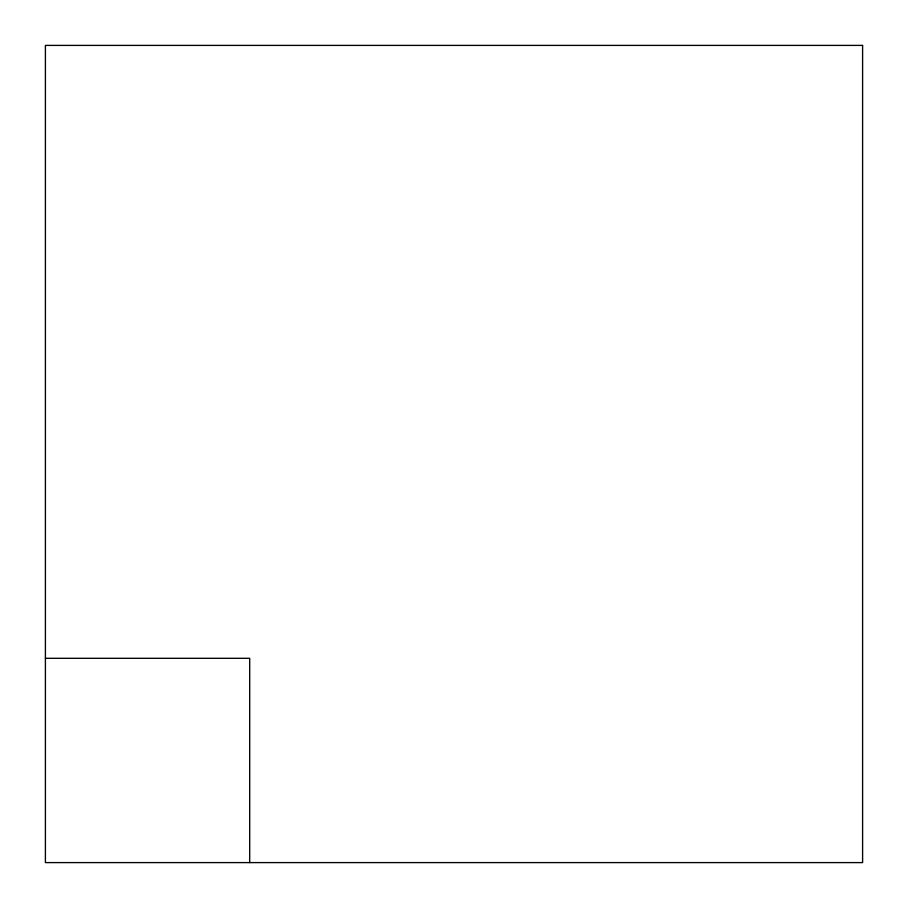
<?xml version="1.0" encoding="UTF-8"?>
<svg xmlns="http://www.w3.org/2000/svg" width="908" height="908" viewBox="0 0 908 908"><rect width="100%" height="100%" fill="white"/><g stroke="black" fill="none" stroke-linecap="round" stroke-linejoin="round"><path stroke-width="1.36" d="M45.4 658.3L249.7 658.3L249.7 862.6M862.6 45.4L45.4 45.4L45.4 862.6L862.6 862.6L862.6 45.4"/></g></svg>
